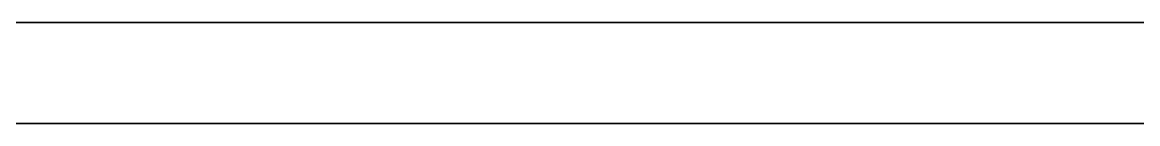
# Model space of a CAD drawing. Header units: millimetres. Extents: x -180 to 3623, y 0 to 2194.
# Drawn here: x 1368.46 to 1373.64, y 1259.46 to 1259.93 of the extents above; entities that cross this region are included whole.
import ezdxf

# ---------------------------------------------------------------- set-up
doc = ezdxf.new("R2010")
doc.units = ezdxf.units.MM

# ---------------------------------------------------------------- blocks, each defined once
blk = doc.blocks.new('Drawing View3')
at = {"color": 7, "linetype": 'Continuous', "lineweight": 35}
for p, q in [((1241.9139, -0.4275), (1278.0861, -0.4275)), ((1241.9139, -0.4275), (1278.0861, -0.4275)), ((1278.0861, -0.4275), (1241.9139, -0.4275)), ((1241.9139, -0.4275), (1278.0861, -0.4275)), ((1220, -0.8975), (1300, -0.8975)), ((1220, -0.8975), (1300, -0.8975))]:
    blk.add_line(p, q, dxfattribs=at)

msp = doc.modelspace()

# ---------------------------------------------------------------- block references
at = {"color": 7, "linetype": 'Continuous', "lineweight": 35}
msp.add_blockref('Drawing View3', (117.1634, 1260.3529), dxfattribs=at)

doc.saveas('drawing.dxf')
